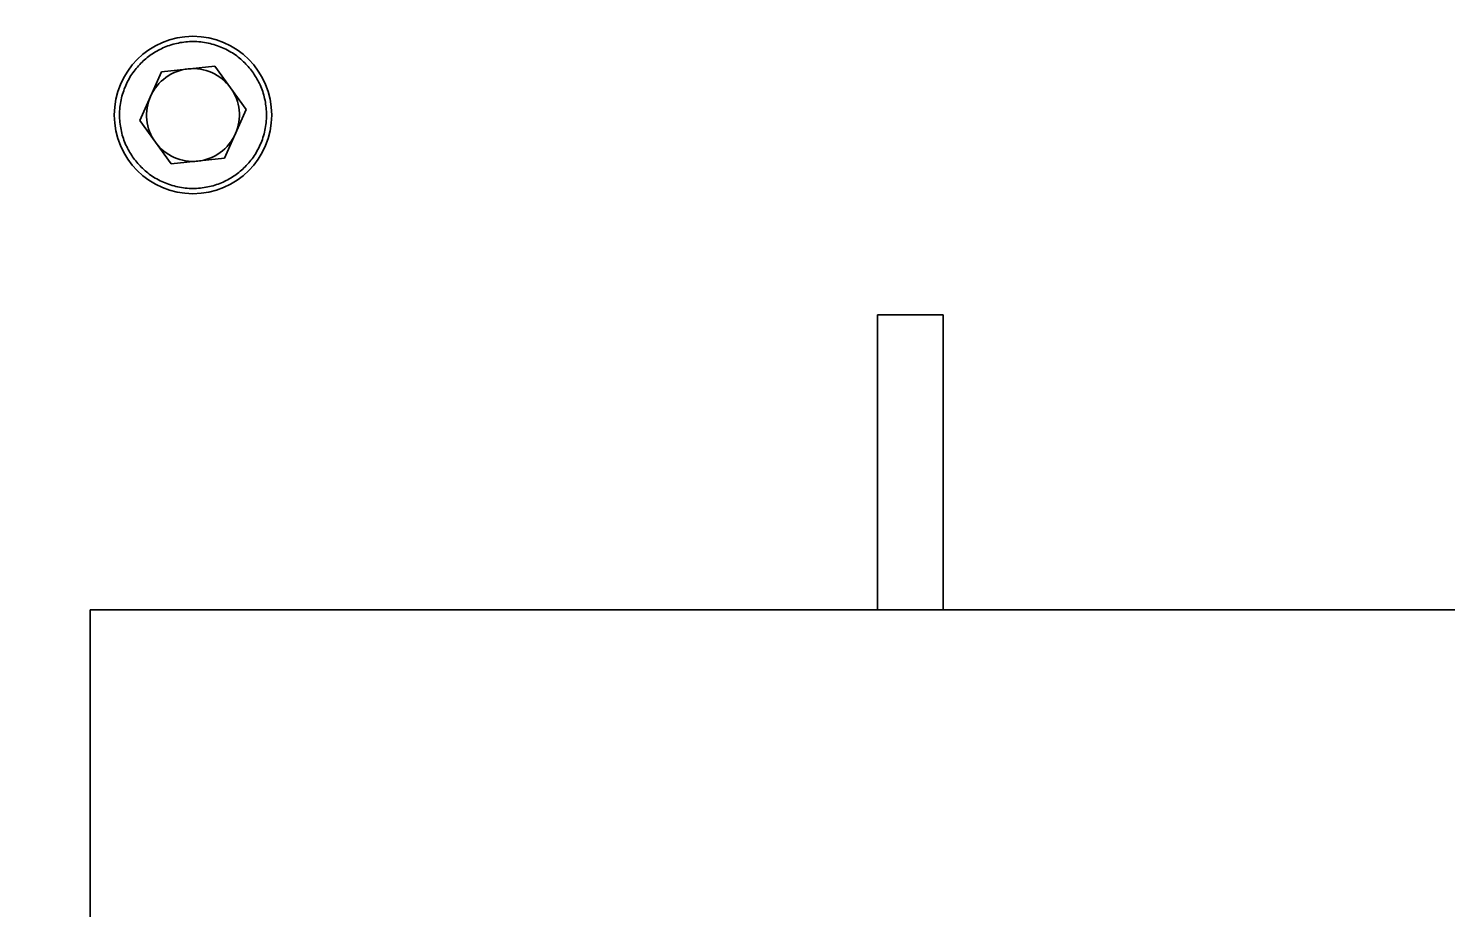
# Model space of a CAD drawing. Header units: millimetres. Extents: x -1052 to 3351, y 0 to 2015.
# Drawn here: x -252.885 to -249.685, y 1730.321 to 1732.308 of the extents above; entities that cross this region are included whole.
import ezdxf

# ---------------------------------------------------------------- set-up
doc = ezdxf.new("R2010")
doc.units = ezdxf.units.MM
doc.layers.add('AM_6', color=2, linetype='Continuous', lineweight=35)

msp = doc.modelspace()

# ---------------------------------------------------------------- linework, layer by layer
at = {"layer": 'AM_6'}
for p, q in [((-252.5844, 1732.2105), (-252.6335, 1732.1002)), ((-252.4642, 1732.2232), (-252.5844, 1732.2105)), ((-252.3933, 1732.1255), (-252.4642, 1732.2232)), ((-252.4424, 1732.0151), (-252.3933, 1732.1255)), ((-252.6335, 1732.1002), (-252.5625, 1732.0025)), ((-252.5625, 1732.0025), (-252.4424, 1732.0151)), ((-250.9702, 1731.662), (-250.8223, 1731.662)), ((-250.9702, 1731.662), (-250.9702, 1730.9964)), ((-250.8223, 1731.662), (-250.8223, 1730.9964)), ((-252.7452, 1730.9964), (-249.0472, 1730.9964)), ((-252.7452, 1728.7776), (-252.7452, 1730.9964))]:
    msp.add_line(p, q, dxfattribs=at)
msp.add_circle((-252.5134, 1732.1128), 0.1775, dxfattribs=at)
for centre, radius, start, end in [((-250.8962, 1729.887), 4.9553, 0, 218.4103), ((-252.5134, 1732.1128), 0.1046, 96, 156), ((-252.5134, 1732.1128), 0.1046, 36, 96), ((-252.5134, 1732.1128), 0.1046, 156, 216), ((-252.5134, 1732.1128), 0.1046, 336, 36), ((-252.5134, 1732.1128), 0.1046, 216, 276), ((-252.5134, 1732.1128), 0.1046, 276, 336)]:
    msp.add_arc(centre, radius, start, end, dxfattribs=at)
for points in [[(-252.3793, 1732.2102), (-252.3857, 1732.2181), (-252.3988, 1732.2343), (-252.4245, 1732.2538), (-252.4543, 1732.2689), (-252.4873, 1732.2776), (-252.5214, 1732.2795), (-252.5544, 1732.2745), (-252.5846, 1732.2635), (-252.6113, 1732.2476), (-252.6346, 1732.2271), (-252.6544, 1732.2018), (-252.6694, 1732.1719), (-252.6782, 1732.1389), (-252.68, 1732.1048), (-252.6749, 1732.0718), (-252.6642, 1732.0414), (-252.6529, 1732.0239), (-252.6474, 1732.0155)], [(-252.6474, 1732.0155), (-252.641, 1732.0076), (-252.6279, 1731.9914), (-252.6023, 1731.9718), (-252.5725, 1731.9568), (-252.5395, 1731.948), (-252.5054, 1731.9462), (-252.4723, 1731.9512), (-252.4421, 1731.9622), (-252.4154, 1731.9781), (-252.3921, 1731.9985), (-252.3723, 1732.0238), (-252.3574, 1732.0537), (-252.3486, 1732.0867), (-252.3467, 1732.1208), (-252.3518, 1732.1538), (-252.3625, 1732.1842), (-252.3738, 1732.2017), (-252.3793, 1732.2102)]]:
    msp.add_open_spline(points, degree=3, knots=[0, 0, 0, 0, 2.04892, 4.22057, 6.482504, 8.792439, 11.102374, 13.364308, 15.535958, 17.584878, 19.633798, 21.805448, 24.067382, 26.377317, 28.687252, 30.949186, 33.120836, 35.169756, 35.169756, 35.169756, 35.169756], dxfattribs=at)

doc.saveas('drawing.dxf')
